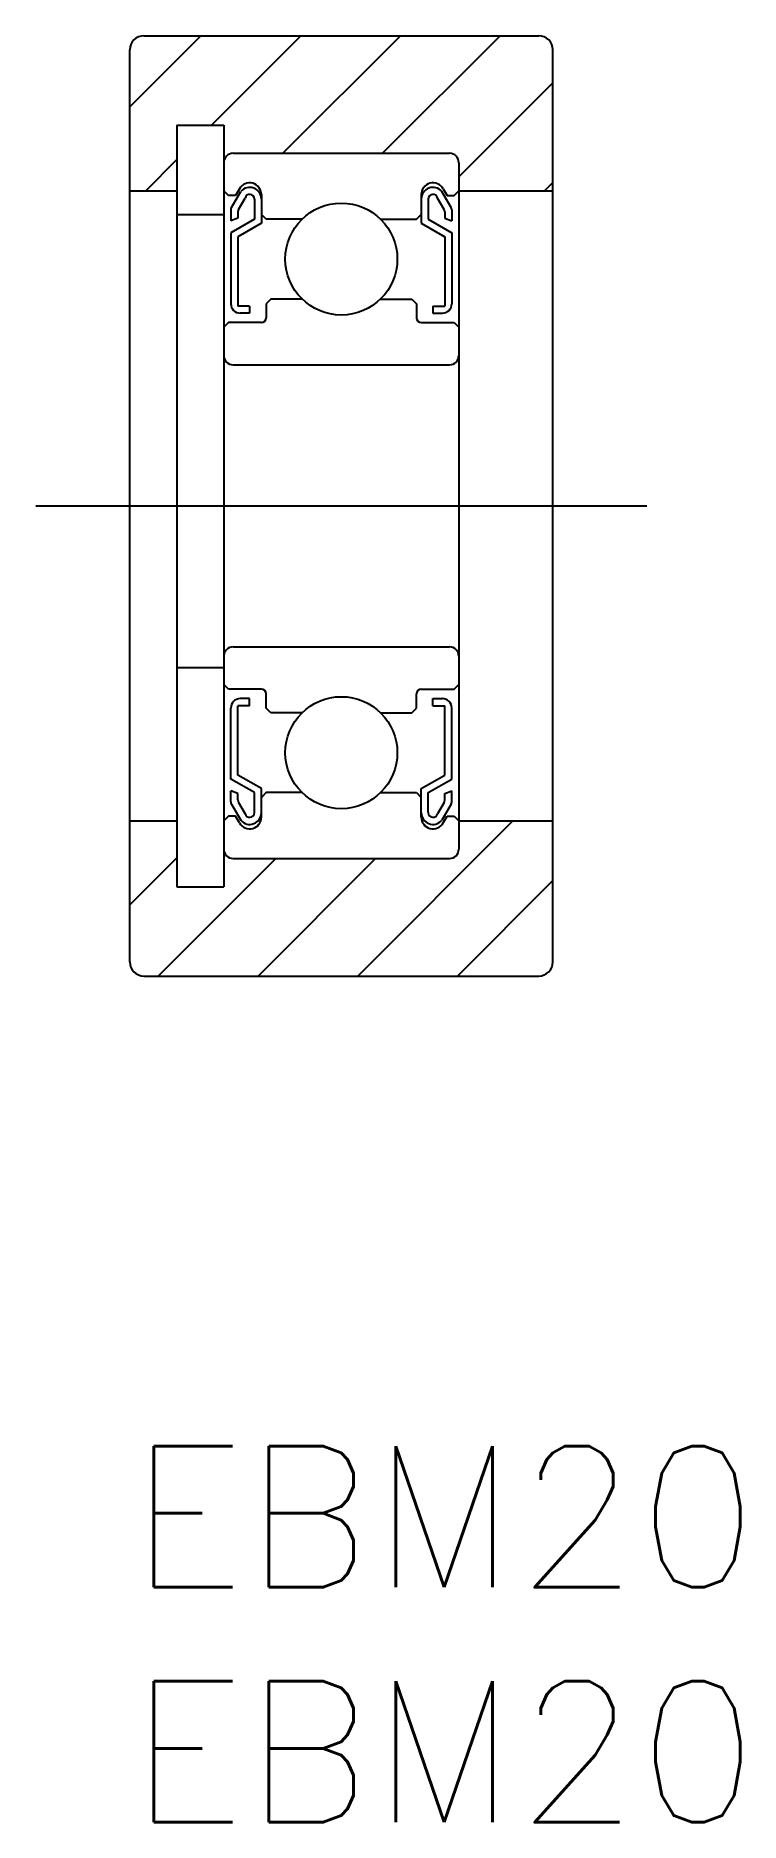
# Model space of a CAD drawing. Extents: x -2 to 13, y -8 to 30.
import ezdxf

# ---------------------------------------------------------------- set-up
doc = ezdxf.new("R2010")
doc.units = 0
doc.header["$LTSCALE"] = 0.5
doc.linetypes.add('CENTER', pattern=[50.8, 31.75, -6.35, 6.35, -6.35])
for name, color, linetype in [('MSM_CENTER', 1, 'CENTER'), ('MSM_CONTINUOUS', 7, 'CONTINUOUS'), ('MSM_NARROW', 5, 'CONTINUOUS'), ('MSM_PART_NUMBER', 7, 'CONTINUOUS')]:
    doc.layers.add(name, color=color, linetype=linetype)
doc.styles.get("Standard").update_dxf_attribs({"font": 'txt.shx', "height": 3, "bigfont": 'bigfont.shx'})

# ---------------------------------------------------------------- blocks, each defined once
blk = doc.blocks.new('*U2')
at = {"layer": 'MSM_PART_NUMBER'}
blk.add_text('EBM20', height=3, dxfattribs=at).set_placement((0, -3))
blk = doc.blocks.new('*U3')
at = {"layer": 'MSM_PART_NUMBER'}
blk.add_text('EBM20', height=3, dxfattribs=at).set_placement((0, -8))

msp = doc.modelspace()

# ---------------------------------------------------------------- linework, layer by layer
at = {"layer": 'MSM_CENTER'}
msp.add_line((-2, 20), (11, 20), dxfattribs=at)
at = {"layer": 'MSM_CONTINUOUS'}
for p, q in [((0, 10.3), (0, 29.7)), ((0.3, 30), (8.7, 30)), ((3.15, 30), (3.15, 30)), ((9, 10.3), (9, 29.7)), ((1, 28.1), (2, 28.1)), ((1, 28.1), (1, 11.9)), ((2, 28.1), (2, 11.9)), ((2.2, 27.5), (6.8, 27.5)), ((7, 27.3), (7, 12.7)), ((0, 26.703), (1, 26.703)), ((2.1, 26.6), (2, 26.7)), ((2.163, 26.347), (2.361, 26.688)), ((2.333, 26.745), (2.25, 26.6)), ((2.8, 26.62), (2.8, 26.013)), ((6.2, 26.62), (6.2, 26.013)), ((6.837, 26.347), (6.639, 26.688)), ((6.667, 26.745), (6.75, 26.6)), ((6.9, 26.6), (7, 26.7)), ((7, 26.703), (9, 26.703)), ((2.25, 26.6), (2.1, 26.6)), ((2.15, 26.297), (2.15, 26.064)), ((2.3, 26.256), (2.3, 26.118)), ((2.313, 26.306), (2.453, 26.547)), ((2.65, 26.525), (2.65, 26.1)), ((6.35, 26.525), (6.35, 26.1)), ((6.687, 26.306), (6.547, 26.547)), ((6.7, 26.256), (6.7, 26.118)), ((6.75, 26.6), (6.9, 26.6)), ((6.85, 26.297), (6.85, 26.064)), ((1, 26.2), (2, 26.2)), ((2.3, 26.118), (2.15, 26.064)), ((2.65, 26.1), (2.15, 25.811)), ((2.8, 26.013), (2.3, 25.725)), ((2.9, 26.1), (2.8, 26.2)), ((3.666, 26.1), (2.9, 26.1)), ((5.334, 26.1), (6.1, 26.1)), ((6.1, 26.1), (6.2, 26.2)), ((6.2, 26.013), (6.7, 25.725)), ((6.35, 26.1), (6.85, 25.811)), ((6.7, 26.118), (6.85, 26.064)), ((2.15, 25.811), (2.15, 24.3)), ((2.3, 25.725), (2.3, 24.25)), ((6.7, 25.725), (6.7, 24.25)), ((6.85, 25.811), (6.85, 24.3)), ((3, 24.4), (2.9, 24.3)), ((3.666, 24.4), (3, 24.4)), ((5.334, 24.4), (6, 24.4)), ((6, 24.4), (6.1, 24.3)), ((2.55, 24.25), (2.3, 24.25)), ((2.55, 24.1), (2.35, 24.1)), ((2.55, 24.25), (2.55, 24.1)), ((2.9, 24.3), (2.9, 24)), ((6.1, 24.3), (6.1, 24)), ((6.45, 24.25), (6.45, 24.1)), ((6.45, 24.25), (6.7, 24.25)), ((6.45, 24.1), (6.65, 24.1)), ((2.1, 23.9), (2, 23.8)), ((2.8, 23.9), (2.1, 23.9)), ((6.2, 23.9), (6.9, 23.9)), ((6.9, 23.9), (7, 23.8)), ((2.2, 23), (6.8, 23)), ((2.2, 17), (6.8, 17)), ((1, 16.563), (2, 16.563)), ((2.1, 16.1), (2, 16.2)), ((2.8, 16.1), (2.1, 16.1)), ((2.9, 15.7), (2.9, 16)), ((6.1, 15.7), (6.1, 16)), ((6.2, 16.1), (6.9, 16.1)), ((6.9, 16.1), (7, 16.2)), ((2.15, 14.189), (2.15, 15.7)), ((2.3, 14.275), (2.3, 15.75)), ((2.55, 15.75), (2.3, 15.75)), ((2.55, 15.9), (2.35, 15.9)), ((2.55, 15.75), (2.55, 15.9)), ((3, 15.6), (2.9, 15.7)), ((3.666, 15.6), (3, 15.6)), ((5.334, 15.6), (6, 15.6)), ((6, 15.6), (6.1, 15.7)), ((6.45, 15.75), (6.45, 15.9)), ((6.45, 15.9), (6.65, 15.9)), ((6.45, 15.75), (6.7, 15.75)), ((6.7, 14.275), (6.7, 15.75)), ((6.85, 14.189), (6.85, 15.7)), ((2.65, 13.9), (2.15, 14.189)), ((2.8, 13.987), (2.3, 14.275)), ((6.2, 13.987), (6.7, 14.275)), ((6.35, 13.9), (6.85, 14.189)), ((2.3, 13.882), (2.15, 13.936)), ((2.15, 13.703), (2.15, 13.936)), ((2.3, 13.744), (2.3, 13.882)), ((2.313, 13.694), (2.453, 13.453)), ((2.65, 13.475), (2.65, 13.9)), ((2.8, 13.38), (2.8, 13.987)), ((2.9, 13.9), (2.8, 13.8)), ((3.666, 13.9), (2.9, 13.9)), ((5.334, 13.9), (6.1, 13.9)), ((6.1, 13.9), (6.2, 13.8)), ((6.2, 13.38), (6.2, 13.987)), ((6.35, 13.475), (6.35, 13.9)), ((6.687, 13.694), (6.547, 13.453)), ((6.7, 13.882), (6.85, 13.936)), ((6.7, 13.744), (6.7, 13.882)), ((6.85, 13.703), (6.85, 13.936)), ((2.1, 13.4), (2, 13.3)), ((2.25, 13.4), (2.1, 13.4)), ((2.163, 13.653), (2.361, 13.312)), ((2.333, 13.255), (2.25, 13.4)), ((6.837, 13.653), (6.639, 13.312)), ((6.667, 13.255), (6.75, 13.4)), ((6.75, 13.4), (6.9, 13.4)), ((6.9, 13.4), (7, 13.3)), ((0, 13.3), (1, 13.3)), ((7, 13.3), (9, 13.3)), ((2.2, 12.5), (6.8, 12.5)), ((1, 11.9), (2, 11.9)), ((0.3, 10), (8.7, 10))]:
    msp.add_line(p, q, dxfattribs=at)
for centre in [(4.5, 25.25), (4.5, 14.75)]:
    msp.add_circle(centre, 1.191, dxfattribs=at)
for centre, radius, start, end in [((0.3, 29.7), 0.3, 90, 180), ((8.7, 29.7), 0.3, 0, 90), ((2.2, 27.3), 0.2, 90, 180), ((6.8, 27.3), 0.2, 0, 90), ((2.55, 26.62), 0.25, 359.9996, 150.0002), ((2.55, 26.525), 0.25, 0, 139.1944), ((2.55, 26.525), 0.1, 0, 167.1249), ((6.45, 26.62), 0.25, 29.9998, 180.0004), ((6.45, 26.525), 0.25, 40.8056, 180), ((6.45, 26.525), 0.1, 12.8751, 180), ((2.25, 26.297), 0.1, 150.0003, 180.0006), ((2.4, 26.256), 0.1, 150.0003, 180.0006), ((6.6, 26.256), 0.1, 359.9994, 29.9997), ((6.75, 26.297), 0.1, 359.9994, 29.9997), ((2.35, 24.3), 0.2, 180.0003, 270.0003), ((2.8, 24), 0.1, 270.0006, 0), ((6.2, 24), 0.1, 180, 269.9994), ((6.65, 24.3), 0.2, 269.9997, 359.9997), ((2.2, 23.2), 0.2, 180, 270), ((6.8, 23.2), 0.2, 270, 0), ((2.2, 16.8), 0.2, 90, 180), ((6.8, 16.8), 0.2, 0, 90), ((2.8, 16), 0.1, 0, 89.9994), ((6.2, 16), 0.1, 90.0006, 180), ((2.35, 15.7), 0.2, 89.9997, 179.9997), ((6.65, 15.7), 0.2, 0.0003, 90.0003), ((2.25, 13.703), 0.1, 179.9994, 209.9997), ((2.4, 13.744), 0.1, 179.9994, 209.9997), ((6.6, 13.744), 0.1, 330.0003, 0.0006), ((6.75, 13.703), 0.1, 330.0003, 0.0006), ((2.55, 13.38), 0.25, 209.9998, 0.0004), ((2.55, 13.475), 0.25, 220.8056, 0), ((2.55, 13.475), 0.1, 192.8751, 0), ((6.45, 13.475), 0.25, 180, 319.1944), ((6.45, 13.38), 0.25, 179.9996, 330.0002), ((6.45, 13.475), 0.1, 180, 347.1249), ((2.2, 12.7), 0.2, 180, 270), ((6.8, 12.7), 0.2, 270, 0), ((0.3, 10.3), 0.3, 180, 270), ((8.7, 10.3), 0.3, 270, 0)]:
    msp.add_arc(centre, radius, start, end, dxfattribs=at)
at = {"layer": 'MSM_NARROW'}
for p, q in [((0, 28.485), (1.515, 30)), ((1.736, 28.1), (3.636, 30)), ((3.257, 27.5), (5.757, 30)), ((5.379, 27.5), (7.879, 30)), ((7, 27), (9, 29)), ((0.339, 26.703), (1, 27.364)), ((8.824, 26.703), (9, 26.879)), ((4.849, 10), (8.149, 13.3)), ((0, 11.515), (1, 12.515)), ((0.607, 10), (3.107, 12.5)), ((2.728, 10), (5.228, 12.5)), ((6.971, 10), (9, 12.029))]:
    msp.add_line(p, q, dxfattribs=at)

# ---------------------------------------------------------------- block references
at = {"layer": 'MSM_CONTINUOUS'}
for name in ['*U2', '*U3']:
    msp.add_blockref(name, (0, 0), dxfattribs=at)

doc.saveas('drawing.dxf')
